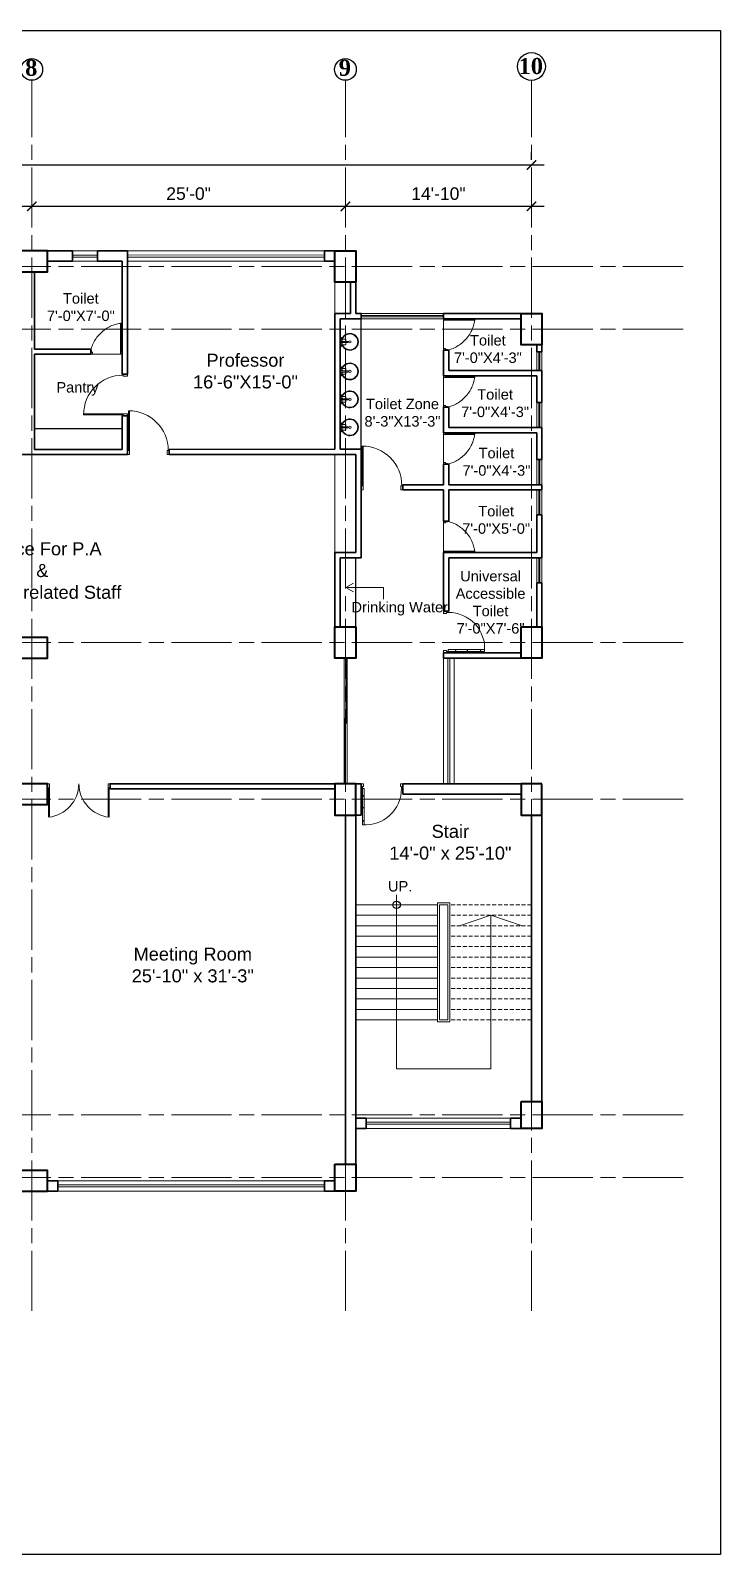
# Model space of a CAD drawing. Header units: inches. Extents: x -12 to 20935469, y -1604 to 24729220.
# Drawn here: x 20865537 to 20866197, y 24716552 to 24718011 of the extents above; entities that cross this region are included whole.
import ezdxf

# ---------------------------------------------------------------- set-up
doc = ezdxf.new("R2010")
doc.units = ezdxf.units.IN
doc.header["$LTSCALE"] = 0.03
doc.header["$MEASUREMENT"] = 0
doc.header["$PDMODE"] = 32
doc.header["$PDSIZE"] = 15
doc.linetypes.add('ACAD_ISO08W100', pattern=[36, 24, -3, 6, -3])
doc.linetypes.add('DASHED2', pattern=[0.375, 0.25, -0.125])
for name, color, linetype, lineweight in [('column', 1, 'Continuous', 40), ('Dim Line', 252, 'Continuous', 13), ('Door', 7, 'Continuous', 18), ('Gas', 21, 'Continuous', 5), ('Glass Line', 252, 'Continuous', 9), ('Grid Line', 252, 'Continuous', 18), ('Hatch', 253, 'Continuous', 15), ('Main Wall', 7, 'Continuous', 30), ('RAIL', 23, 'Continuous', 13), ('STAIR', 46, 'Continuous', 15), ('TOILET FIXTURE', 142, 'Continuous', 5), ('wind.', 150, 'Continuous', 20)]:
    doc.layers.add(name, color=color, linetype=linetype, lineweight=lineweight)
doc.layers.add('FUR', color=251, linetype='Continuous')
doc.layers.add('TEXT', color=7, linetype='Continuous')
doc.styles.add('2', font='swisscl.ttf')
doc.styles.add('RomanS', font='arial.ttf', dxfattribs={"height": 12})
doc.styles.get("Standard").update_dxf_attribs({"font": 'timesbd.ttf'})
doc.dimstyles.new('Aec_Arch_I', dxfattribs={"dimscale": 96, "dimtxt": 12, "dimasz": 0.09375, "dimexe": 0.125, "dimexo": 0.125, "dimgap": 0.0625, "dimtad": 1, "dimdec": 0, "dimzin": 3, "dimdsep": 46, "dimlunit": 4, "dimtxsty": 'RomanS', "dimblk1": 'ARCHTICK', "dimblk2": 'ARCHTICK', "dimsah": 1, "dimcen": 0.09375, "dimdle": 0.125, "dimadec": 0, "dimazin": 0, "dimtfac": 0.75, "dimtdec": 0, "dimtmove": 2, "dimatfit": 3, "dimldrblk": 'ARCHTICK', "dimfxl": 1, "dimfrac": 1, "dimtolj": 1, "dimtzin": 0, "dimarcsym": 0})

# ---------------------------------------------------------------- blocks, each defined once
blk = doc.blocks.new('_ArchTick')
at = {"color": 0, "linetype": 'ByBlock', "lineweight": 35, "const_width": 0.15}
blk.add_lwpolyline([(-0.5, -0.5), (0.5, 0.5)], dxfattribs=at)
blk = doc.blocks.new('*D23')
at = {"layer": 'Defpoints', "color": 0, "transparency": 16777216}
for p in [(20832166.8, 24724578.2), (20832473.8, 24724578.2), (20832473.8, 24724578.2)]:
    blk.add_point(p, dxfattribs=at)
at = {"layer": 'Dim Line', "color": 0, "lineweight": -2, "transparency": 16777216}
for p, q in [((20832154.8, 24724578.2), (20832485.8, 24724578.2)), ((20832166.8, 24724566.2), (20832166.8, 24724566.2)), ((20832473.8, 24724566.2), (20832473.8, 24724566.2))]:
    blk.add_line(p, q, dxfattribs=at)
at = {"layer": 'Dim Line', "color": 0, "lineweight": -2, "transparency": 16777216, "xscale": 9, "yscale": 9, "zscale": 9, "rotation": 180}
blk.add_blockref('_ArchTick', (20832166.8, 24724578.2), dxfattribs=at)
at = {"layer": 'Dim Line', "color": 0, "lineweight": -2, "transparency": 16777216, "xscale": 9, "yscale": 9, "zscale": 9}
blk.add_blockref('_ArchTick', (20832473.8, 24724578.2), dxfattribs=at)
at = {"layer": 'Dim Line', "color": 0, "transparency": 16777216, "insert": (20832320.3, 24724590.3), "char_height": 12, "attachment_point": 5, "style": 'RomanS'}
blk.add_mtext('\\A1;25\'-7"', dxfattribs=at)
blk = doc.blocks.new('*D10')
at = {"layer": 'Defpoints', "color": 0, "transparency": 16777216}
for p in [(20832473.8, 24724578.2), (20832773.8, 24724578.2), (20832773.8, 24724578.2)]:
    blk.add_point(p, dxfattribs=at)
at = {"layer": 'Dim Line', "color": 0, "lineweight": -2, "transparency": 16777216}
blk.add_line((20832461.8, 24724578.2), (20832785.8, 24724578.2), dxfattribs=at)
at = {"layer": 'Dim Line', "color": 0, "lineweight": -2, "transparency": 16777216, "xscale": 9, "yscale": 9, "zscale": 9, "rotation": 180}
blk.add_blockref('_ArchTick', (20832473.8, 24724578.2), dxfattribs=at)
at = {"layer": 'Dim Line', "color": 0, "lineweight": -2, "transparency": 16777216, "xscale": 9, "yscale": 9, "zscale": 9}
blk.add_blockref('_ArchTick', (20832773.8, 24724578.2), dxfattribs=at)
at = {"layer": 'Dim Line', "color": 0, "transparency": 16777216, "insert": (20832623.8, 24724590.3), "char_height": 12, "attachment_point": 5, "style": 'RomanS'}
blk.add_mtext('\\A1;25\'-0"', dxfattribs=at)
blk = doc.blocks.new('*D11')
at = {"layer": 'Defpoints', "color": 0, "transparency": 16777216}
for p in [(20832773.8, 24724578.2), (20832951.8, 24724578.2), (20832951.8, 24724578.2)]:
    blk.add_point(p, dxfattribs=at)
at = {"layer": 'Dim Line', "color": 0, "lineweight": -2, "transparency": 16777216}
for p, q in [((20832761.8, 24724578.2), (20832963.8, 24724578.2)), ((20832951.8, 24724566.2), (20832951.8, 24724566.2))]:
    blk.add_line(p, q, dxfattribs=at)
at = {"layer": 'Dim Line', "color": 0, "lineweight": -2, "transparency": 16777216, "xscale": 9, "yscale": 9, "zscale": 9, "rotation": 180}
blk.add_blockref('_ArchTick', (20832773.8, 24724578.2), dxfattribs=at)
at = {"layer": 'Dim Line', "color": 0, "lineweight": -2, "transparency": 16777216, "xscale": 9, "yscale": 9, "zscale": 9}
blk.add_blockref('_ArchTick', (20832951.8, 24724578.2), dxfattribs=at)
at = {"layer": 'Dim Line', "color": 0, "transparency": 16777216, "insert": (20832862.8, 24724590.3), "char_height": 12, "attachment_point": 5, "style": 'RomanS'}
blk.add_mtext('\\A1;14\'-10"', dxfattribs=at)
blk = doc.blocks.new('*D13')
at = {"layer": 'Defpoints', "color": 0, "transparency": 16777216}
for p in [(20830948.3, 24724610.7), (20832951.8, 24724617.8), (20832951.8, 24724610.7)]:
    blk.add_point(p, dxfattribs=at)
at = {"layer": 'Dim Line', "color": 0, "lineweight": -2, "transparency": 16777216}
for p, q in [((20830948.3, 24724622.7), (20830948.3, 24724629.8)), ((20832951.8, 24724622.7), (20832951.8, 24724629.8)), ((20830936.3, 24724617.8), (20832963.8, 24724617.8))]:
    blk.add_line(p, q, dxfattribs=at)
at = {"layer": 'Dim Line', "color": 0, "lineweight": -2, "transparency": 16777216, "xscale": 9, "yscale": 9, "zscale": 9, "rotation": 180}
blk.add_blockref('_ArchTick', (20830948.3, 24724617.8), dxfattribs=at)
at = {"layer": 'Dim Line', "color": 0, "lineweight": -2, "transparency": 16777216, "xscale": 9, "yscale": 9, "zscale": 9}
blk.add_blockref('_ArchTick', (20832951.8, 24724617.8), dxfattribs=at)
at = {"layer": 'Dim Line', "color": 0, "transparency": 16777216, "insert": (20831950, 24724629.9), "char_height": 12, "attachment_point": 5, "style": 'RomanS'}
blk.add_mtext('\\A1;166\'-11"', dxfattribs=at)
blk = doc.blocks.new('Door_45')
at = {"layer": 'Door'}
for p, q in [((1.5, 5), (1.5, 44)), ((1.5, 40), (2.2, 40)), ((2.2, 40), (2.2, 39.5)), ((2.2, 39.5), (2.7, 39.5)), ((2.7, 39.5), (2.7, 40)), ((2.7, 40), (3.5, 40)), ((3.5, 44), (3.5, 5)), ((1.5, 25.8), (2.2, 25.8)), ((2.2, 25.8), (2.2, 25.3)), ((2.2, 25.3), (2.7, 25.3)), ((2.7, 25.8), (3.5, 25.8)), ((2.7, 25.3), (2.7, 25.8)), ((0, 0), (0, 5)), ((0, 5), (1.5, 5)), ((1.5, 12.6), (2.2, 12.6)), ((3.5, 5), (1.5, 5)), ((1.5, 5), (1.5, 3)), ((1.5, 3), (2.5, 3)), ((2.2, 12.6), (2.2, 13.1)), ((2.2, 13.1), (2.7, 13.1)), ((2.5, 3), (2.5, 0)), ((2.7, 13.1), (2.7, 12.6)), ((2.7, 12.6), (3.5, 12.6)), ((42.5, 3), (42.5, 0)), ((43.5, 3), (42.5, 3)), ((45, 5), (43.5, 5)), ((43.5, 5), (43.5, 3)), ((45, 0), (45, 5)), ((2.5, 0), (0, 0)), ((42.5, 0), (45, 0))]:
    blk.add_line(p, q, dxfattribs=at)
blk.add_arc((4.7, 5.3), 38.8, 359.6233, 94.6685, dxfattribs=at)
blk = doc.blocks.new('sssss-flat-876')
at = {"layer": 'Door', "linetype": 'Continuous', "ltscale": 3}
blk.add_line((3666.5, 84027.2), (3666.5, 84055.7), dxfattribs=at)
at = {"layer": 'Door', "linetype": 'Continuous', "ltscale": 3, "extrusion": (-7.21527e-09, -3.35624e-18, 1), "elevation": 0}
for points in [[(3666.5, 84057.2), (3666.5, 84055.7), (3668.4, 84055.7), (3668.4, 84056.5), (3670.2, 84056.5), (3670.2, 84057.2)], [(3668.4, 84055.7), (3696.2, 84055.7), (3696.2, 84056.5), (3668.4, 84056.5)]]:
    blk.add_lwpolyline(points, close=True, dxfattribs=at)
at = {"layer": 'Door', "linetype": 'Continuous', "ltscale": 3, "flags": 128}
blk.add_lwpolyline([(3670.2, 84027.2, 0.04096), (3675.5, 84028.9, 0.082496), (3684.9, 84034.8, 0.052187), (3689.7, 84040, 0.043988), (3692.9, 84045, 0.036571), (3694.8, 84049.6, 0.034751), (3695.9, 84054.2, 0.011435), (3696.2, 84055.7)], format="xyb", dxfattribs=at)
at = {"layer": 'Door', "linetype": 'Continuous', "ltscale": 3}
blk.add_lwpolyline([(3666.5, 84027.2), (3666.5, 84028.7), (3668.4, 84028.7), (3668.4, 84027.9), (3670.2, 84027.9), (3670.2, 84027.2)], close=True, dxfattribs=at)
blk = doc.blocks.new('$D40')
at = {"layer": 'Door'}
for p, q in [((1, 4), (1, 42)), ((2, 0), (2, 42)), ((1, 5), (0, 5)), ((2, 0), (0, 0)), ((2, 4), (1, 4)), ((39, 4), (38, 4)), ((38, 4), (38, 0)), ((40, 0), (38, 0)), ((40, 5), (39, 5)), ((39, 5), (39, 4))]:
    blk.add_line(p, q, dxfattribs=at)
blk.add_arc((1, 4), 38, 0, 90, dxfattribs=at)
blk = doc.blocks.new('A$C36295410')
at = {"layer": 'Door'}
for p, q in [((1, 4), (1, 32)), ((2, 0), (2, 32)), ((58, 0), (58, 32)), ((59, 4), (59, 32)), ((1, 5), (0, 5)), ((2, 4), (1, 4)), ((58, 4), (59, 4)), ((59, 5), (60, 5)), ((2, 0), (0, 0)), ((58, 0), (60, 0))]:
    blk.add_line(p, q, dxfattribs=at)
for centre, start, end in [((-2.5, -0.3), 0.5906, 83.7783), ((62.5, -0.3), 96.2217, 179.4094)]:
    blk.add_arc(centre, 32.5, start, end, dxfattribs=at)
blk = doc.blocks.new('7-flat-72')
at = {"layer": 'Glass Line', "color": 8, "ltscale": 20}
for p, q in [((-64478.7, 376960.5), (-64480.3, 376960.5)), ((-64480.3, 376959.5), (-64480.3, 376960.5)), ((-64480.3, 376959.5), (-64480.3, 376960.5)), ((-64478.7, 376959.5), (-64480.3, 376959.5)), ((-64480.3, 376959.1), (-64480.3, 376959.4)), ((-64478.7, 376959.4), (-64480.3, 376959.4)), ((-64478.7, 376959.1), (-64480.3, 376959.1)), ((-64480.2, 376959.4), (-64480.2, 376959.5)), ((-64480.1, 376959.5), (-64480.1, 376960.5)), ((-64479.9, 376959.5), (-64479.9, 376960.5)), ((-64479.5, 376959.5), (-64479.5, 376960.5)), ((-64479.1, 376959.5), (-64479.1, 376960.5)), ((-64478.9, 376959.5), (-64478.9, 376960.5)), ((-64478.9, 376959.4), (-64478.9, 376959.5)), ((-64478.8, 376959.5), (-64478.8, 376960.5)), ((-64478.7, 376959.5), (-64478.7, 376960.5)), ((-64478.7, 376959.1), (-64478.7, 376959.4)), ((-64475.1, 376959.4), (-64476.9, 376959.4)), ((-64476.9, 376959.1), (-64476.9, 376959.4)), ((-64475.1, 376959.1), (-64476.9, 376959.1)), ((-64476.6, 376959.4), (-64476.6, 376966.6)), ((-64475.5, 376966.6), (-64476.6, 376966.6)), ((-64475.5, 376959.4), (-64475.5, 376966.6)), ((-64475.1, 376959.1), (-64475.1, 376959.4)), ((-64473.3, 376960.5), (-64471.7, 376960.5)), ((-64473.3, 376959.5), (-64473.3, 376960.5)), ((-64473.3, 376959.5), (-64473.3, 376960.5)), ((-64473.3, 376959.5), (-64471.7, 376959.5)), ((-64473.3, 376959.1), (-64473.3, 376959.4)), ((-64473.3, 376959.4), (-64471.7, 376959.4)), ((-64473.3, 376959.1), (-64471.7, 376959.1)), ((-64473.1, 376959.5), (-64473.1, 376960.5)), ((-64473.1, 376959.4), (-64473.1, 376959.5)), ((-64472.9, 376959.5), (-64472.9, 376960.5)), ((-64472.5, 376959.5), (-64472.5, 376960.5)), ((-64472.1, 376959.5), (-64472.1, 376960.5)), ((-64471.9, 376959.5), (-64471.9, 376960.5)), ((-64471.9, 376959.4), (-64471.9, 376959.5)), ((-64471.8, 376959.5), (-64471.8, 376960.5)), ((-64471.7, 376959.5), (-64471.7, 376960.5)), ((-64471.7, 376959.1), (-64471.7, 376959.4))]:
    blk.add_line(p, q, dxfattribs=at)
blk.add_circle((-64476, 376968.4, 0), 1.08, dxfattribs=at)
for radius, start, end in [(8.1, 273.8334, 266.1883), (7.55, 274.115, 265.9068)]:
    blk.add_arc((-64476, 376968.4, 0), radius, start, end, dxfattribs=at)
blk = doc.blocks.new('SFSFSFS-flat-72')
at = {"layer": 'TOILET FIXTURE', "ltscale": 0.2}
blk.add_lwpolyline([(-3918.5, -3608.1), (-3918.5, -3602.7), (-3923.9, -3602.7), (-3923.9, -3608.1)], close=True, dxfattribs=at)
at = {"layer": 'TOILET FIXTURE', "ltscale": 20}
blk.add_blockref('7-flat-72', (60554.8, -380567.2), dxfattribs=at)
blk = doc.blocks.new('fff')
at = {"layer": 'Grid Line', "color": 252, "linetype": 'ACAD_ISO08W100', "lineweight": 9, "ltscale": 80, "true_color": 0x939598}
for p, q in [((20832473.8, 24723521.1), (20832473.8, 24724698.8)), ((20832773.8, 24723521.1), (20832773.8, 24724698.8)), ((20832951.8, 24723521.1), (20832951.8, 24724698.8)), ((20833096.9, 24724520.6), (20830726.1, 24724520.6)), ((20833096.9, 24724460.6), (20830726.1, 24724460.6)), ((20833096.9, 24724160.7), (20830726.1, 24724160.7)), ((20833096.9, 24724010.7), (20830726.1, 24724010.7)), ((20833096.9, 24723708.7), (20830726.1, 24723708.7)), ((20833096.9, 24723648.8), (20830726.1, 24723648.8))]:
    blk.add_line(p, q, dxfattribs=at)
at = {"layer": 'Dim Line'}
for base, p1, p2, picture, middle in [((20832951.7523, 24724617.8128), (20830948.3088, 24724610.7482), (20832951.7523, 24724610.7482), '*D13', (20831950.0306, 24724629.9397)), ((20832473.8, 24724578.2), (20832166.8, 24724578.2), (20832473.8, 24724578.2), '*D23', (20832320.3, 24724590.3)), ((20832773.8, 24724578.2), (20832473.8, 24724578.2), (20832773.8, 24724578.2), '*D10', (20832623.8, 24724590.3)), ((20832951.8, 24724578.2), (20832773.8, 24724578.2), (20832951.8, 24724578.2), '*D11', (20832862.8, 24724590.3))]:
    dim = blk.add_linear_dim(base=base, p1=p1, p2=p2, dimstyle='Aec_Arch_I', dxfattribs=at)
    dim.commit()
    dim.dimension.update_dxf_attribs({"geometry": picture, "text_midpoint": middle})

msp = doc.modelspace()

# ---------------------------------------------------------------- linework, layer by layer
for p, q in [((20865853, 24717609.8), (20865853, 24717734.7)), ((20866026, 24717739.7), (20866026, 24717739.7)), ((20865540.5, 24717629.7), (20865624.5, 24717629.7)), ((20865848, 24717439.8), (20865848, 24717505.9)), ((20865937, 24717415), (20865932, 24717415))]:
    msp.add_line(p, q)
msp.add_circle((20865887, 24717173.8), 3.61)
at = {"layer": 'column', "lineweight": 40, "ltscale": 20}
for points in [[(20865523, 24717799.7), (20865523, 24717779.7), (20865553, 24717779.7), (20865553, 24717799.7)], [(20865828, 24717799.7), (20865848, 24717799.7), (20865848, 24717769.7), (20865828, 24717769.7)], [(20866006, 24717739.7), (20866026, 24717739.7), (20866026, 24717709.7), (20866006, 24717709.7)], [(20865828, 24717439.8), (20865848, 24717439.8), (20865848, 24717409.8), (20865828, 24717409.8)], [(20866006, 24717439.8), (20866026, 24717439.8), (20866026, 24717409.8), (20866006, 24717409.8)], [(20865523, 24717429.8), (20865523, 24717409.8), (20865553, 24717409.8), (20865553, 24717429.8)], [(20865523, 24717289.7), (20865523, 24717269.7), (20865553, 24717269.7), (20865553, 24717289.7)], [(20865848, 24717289.7), (20865828, 24717289.7), (20865828, 24717259.7), (20865848, 24717259.7)], [(20866026, 24717289.7), (20866006, 24717289.7), (20866006, 24717259.7), (20866026, 24717259.7)], [(20866006, 24716985.7), (20866026, 24716985.7), (20866026, 24716959.7), (20866006, 24716959.7)], [(20865828, 24716925.7), (20865848, 24716925.7), (20865848, 24716899.7), (20865828, 24716899.7)], [(20865523, 24716919.7), (20865523, 24716899.7), (20865553, 24716899.7), (20865553, 24716919.7)]]:
    msp.add_lwpolyline(points, close=True, dxfattribs=at)
at = {"layer": 'Defpoints'}
msp.add_lwpolyline([(20863758, 24718010.6), (20866196.8, 24718010.6), (20866196.8, 24716552.1), (20863758, 24716552.1)], close=True, dxfattribs=at)
at = {"layer": 'Gas', "color": 0, "lineweight": 5}
for points in [[(20865926, 24717175.8), (20865938, 24717175.8), (20865938, 24717061.8), (20865926, 24717061.8)], [(20865928, 24717173.8), (20865936, 24717173.8), (20865936, 24717063.8), (20865928, 24717063.8)]]:
    msp.add_lwpolyline(points, close=True, dxfattribs=at)
at = {"layer": 'Hatch'}
msp.add_line((20865828, 24717739.7), (20865828, 24717769.7), dxfattribs=at)
at = {"layer": 'Hatch', "lineweight": 5}
msp.add_line((20865828, 24717510.9), (20865828, 24717604.8), dxfattribs=at)
at = {"layer": 'Main Wall', "lineweight": 30}
for p, q in [((20865576.8, 24717799.7), (20865553, 24717799.7)), ((20865576.8, 24717789.7), (20865576.8, 24717799.7)), ((20865629.5, 24717799.7), (20865600.8, 24717799.7)), ((20865600.8, 24717789.7), (20865600.8, 24717799.7)), ((20865629.5, 24717799.7), (20865629.5, 24717681.7)), ((20865818, 24717799.7), (20865828, 24717799.7)), ((20865818, 24717789.7), (20865818, 24717799.7)), ((20865576.8, 24717789.7), (20865553, 24717789.7)), ((20865624.5, 24717789.7), (20865600.8, 24717789.7)), ((20865624.5, 24717789.7), (20865624.5, 24717681.7)), ((20865828, 24717789.7), (20865818, 24717789.7)), ((20865540.5, 24717705.7), (20865540.5, 24717779.7)), ((20865843, 24717739.7), (20865843, 24717769.7)), ((20865848, 24717739.7), (20865848, 24717769.7)), ((20865828, 24717609.8), (20865828, 24717739.7)), ((20865843, 24717739.7), (20865828, 24717739.7)), ((20865833, 24717609.8), (20865833, 24717734.7)), ((20865853, 24717734.7), (20865833, 24717734.7)), ((20865853, 24717739.7), (20865848, 24717739.7)), ((20865853, 24717734.7), (20865853, 24717739.7)), ((20866006, 24717739.7), (20865932, 24717739.7)), ((20865932, 24717734.7), (20865932, 24717739.7)), ((20866006, 24717734.7), (20865932, 24717734.7)), ((20865540.5, 24717705.7), (20865594.5, 24717705.7)), ((20865540.5, 24717700.7), (20865594.5, 24717700.7)), ((20865540.5, 24717609.7), (20865540.5, 24717700.7)), ((20865594.5, 24717705.7), (20865594.5, 24717700.7)), ((20865937, 24717704.7), (20865932, 24717704.7)), ((20865937, 24717704.7), (20865937, 24717685.1)), ((20866026, 24717703.1), (20866026, 24717709.7)), ((20865937, 24717685.1), (20866026, 24717685.1)), ((20866026, 24717654.5), (20866026, 24717685.1)), ((20865624.5, 24717681.7), (20865629.5, 24717681.7)), ((20865932, 24717680.1), (20866021, 24717680.1)), ((20865624.5, 24717609.7), (20865624.5, 24717641.7)), ((20865624.5, 24717641.7), (20865629.5, 24717641.7)), ((20865629.5, 24717641.7), (20865629.5, 24717604.7)), ((20865932, 24717650.1), (20865937, 24717650.1)), ((20865937, 24717650.1), (20865937, 24717630.5)), ((20865932, 24717625.5), (20866021, 24717625.5)), ((20865937, 24717630.5), (20866026, 24717630.5)), ((20866021, 24717625.5), (20866021, 24717599.9)), ((20866026, 24717599.9), (20866026, 24717630.5)), ((20865540.5, 24717609.7), (20865624.5, 24717609.7)), ((20865669.5, 24717609.7), (20865828, 24717609.8)), ((20865669.5, 24717604.7), (20865669.5, 24717609.7)), ((20865833, 24717609.8), (20865853, 24717609.8)), ((20865853, 24717575.9), (20865853, 24717609.8)), ((20865629.5, 24717604.7), (20865446.5, 24717604.7)), ((20865669.5, 24717604.7), (20865848, 24717604.8)), ((20865848, 24717510.9), (20865848, 24717604.8)), ((20865932, 24717595.5), (20865937, 24717595.5)), ((20866026, 24717599.9), (20866021, 24717599.9)), ((20865853, 24717505.9), (20865853, 24717575.9)), ((20865893, 24717570.9), (20865893, 24717575.9)), ((20865893, 24717570.9), (20865932, 24717570.9)), ((20865932, 24717540.9), (20865932, 24717570.9)), ((20866026, 24717575.9), (20865937, 24717575.9)), ((20865937, 24717570.9), (20866026, 24717570.9)), ((20865937, 24717540.9), (20865937, 24717570.9)), ((20866026, 24717570.9), (20866026, 24717575.9)), ((20865932, 24717540.9), (20865937, 24717540.9)), ((20866021, 24717546.9), (20866026, 24717546.9)), ((20866021, 24717546.9), (20866021, 24717510.9)), ((20866026, 24717505.9), (20866026, 24717546.9)), ((20865828, 24717439.8), (20865828, 24717510.9)), ((20865848, 24717510.9), (20865828, 24717510.9)), ((20865932, 24717455), (20865932, 24717510.9)), ((20865932, 24717510.9), (20866021, 24717510.9)), ((20865833, 24717439.8), (20865833, 24717505.9)), ((20865853, 24717505.9), (20865833, 24717505.9)), ((20865937, 24717455), (20865937, 24717505.9)), ((20865937, 24717505.9), (20866026, 24717505.9)), ((20866021, 24717481.9), (20866021, 24717439.8)), ((20866021, 24717481.9), (20866026, 24717481.9)), ((20866026, 24717439.8), (20866026, 24717481.9)), ((20865932, 24717455), (20865937, 24717455)), ((20865932, 24717415), (20866006, 24717415)), ((20865932, 24717415), (20865932, 24717410)), ((20865932, 24717410), (20866006, 24717410)), ((20865828, 24717289.7), (20865613, 24717289.7)), ((20865613, 24717289.7), (20865613, 24717284.7)), ((20865828, 24717289.7), (20865828, 24717284.7)), ((20865838, 24717289.7), (20865848, 24717289.7)), ((20865853, 24717289.7), (20865848, 24717289.7)), ((20865853, 24717259.7), (20865853, 24717289.7)), ((20865893, 24717289.7), (20866006, 24717289.7)), ((20865893, 24717289.7), (20865893, 24717279.7)), ((20865828, 24717284.7), (20865613, 24717284.7)), ((20865893, 24717279.7), (20866006, 24717279.7)), ((20865838, 24716925.7), (20865838, 24717259.7)), ((20865848, 24716925.7), (20865848, 24717259.7)), ((20865848, 24717259.7), (20865853, 24717259.7)), ((20866016, 24717259.7), (20866016, 24716985.7)), ((20866026, 24717259.7), (20866026, 24716985.7)), ((20865858, 24716969.8), (20865858, 24716959.8))]:
    msp.add_line(p, q, dxfattribs=at)
for points in [[(20865932, 24717704.7), (20865932, 24717680.1)], [(20866021, 24717709.7), (20866021, 24717703.1)], [(20866021, 24717703.1), (20866026, 24717703.1)], [(20866021, 24717680.1), (20866021, 24717654.5)], [(20866021, 24717654.5), (20866026, 24717654.5)], [(20865932, 24717650.1), (20865932, 24717625.5)], [(20865932, 24717595.5), (20865932, 24717575.9)], [(20865937, 24717595.5), (20865937, 24717575.9)], [(20865932, 24717575.9), (20865893, 24717575.9)], [(20865858, 24716959.8), (20865848, 24716959.8), (20865848, 24716969.8), (20865858, 24716969.8)], [(20866006, 24716959.8), (20865996, 24716959.8), (20865996, 24716969.8), (20866006, 24716969.8)], [(20865553, 24716909.8), (20865563, 24716909.8), (20865563, 24716899.8), (20865553, 24716899.8)], [(20865828, 24716899.8), (20865818, 24716899.8), (20865818, 24716909.8), (20865828, 24716909.8)]]:
    msp.add_lwpolyline(points, dxfattribs=at)
at = {"layer": 'RAIL', "lineweight": 9}
for p, q in [((20865887, 24717183.5), (20865887, 24717016.8)), ((20865947, 24717153.8), (20865977, 24717163.8)), ((20865977, 24717016.8), (20865977, 24717163.8)), ((20865977, 24717163.8), (20866007, 24717153.8)), ((20865848, 24717153.8), (20865926, 24717153.8)), ((20865887, 24717016.8), (20865977, 24717016.8))]:
    msp.add_line(p, q, dxfattribs=at)
at = {"layer": 'STAIR', "color": 253, "lineweight": 5}
for p, q in [((20865838.4, 24717477.5), (20865845.7, 24717481.6)), ((20865838.4, 24717477.5), (20865874.6, 24717477.5)), ((20865838.4, 24717477.5), (20865845.7, 24717473.5)), ((20865874.6, 24717477.5), (20865874.6, 24717466.3))]:
    msp.add_line(p, q, dxfattribs=at)
at = {"layer": 'STAIR', "color": 32, "lineweight": 5}
for p, q in [((20865926, 24717173.8), (20865848, 24717173.8)), ((20865926, 24717163.8), (20865848, 24717163.8)), ((20865908, 24717153.8), (20865848, 24717153.8)), ((20865926, 24717143.8), (20865848, 24717143.8)), ((20865926, 24717133.8), (20865848, 24717133.8)), ((20865926, 24717123.8), (20865848, 24717123.8)), ((20865926, 24717113.8), (20865848, 24717113.8)), ((20865926, 24717103.8), (20865848, 24717103.8)), ((20865926, 24717093.8), (20865848, 24717093.8)), ((20865926, 24717083.8), (20865848, 24717083.8)), ((20865926, 24717073.8), (20865848, 24717073.8)), ((20865926, 24717063.8), (20865848, 24717063.8))]:
    msp.add_line(p, q, dxfattribs=at)
at = {"layer": 'STAIR', "color": 32, "linetype": 'DASHED2', "lineweight": 5, "ltscale": 500}
for p, q in [((20866016, 24717173.8), (20865938, 24717173.8)), ((20866016, 24717163.8), (20865938, 24717163.8)), ((20866016, 24717153.8), (20865938, 24717153.8)), ((20866016, 24717143.8), (20865938, 24717143.8)), ((20866016, 24717133.8), (20865938, 24717133.8)), ((20866016, 24717123.8), (20865938, 24717123.8)), ((20866016, 24717113.8), (20865938, 24717113.8)), ((20866016, 24717103.8), (20865938, 24717103.8)), ((20866016, 24717093.8), (20865938, 24717093.8)), ((20866016, 24717083.8), (20865938, 24717083.8)), ((20866016, 24717073.8), (20865938, 24717073.8)), ((20866016, 24717063.8), (20865938, 24717063.8))]:
    msp.add_line(p, q, dxfattribs=at)
at = {"layer": 'TEXT'}
for centre, radius in [((20866016, 24717976.1), 13.3), ((20865538, 24717973.3), 10.4), ((20865838, 24717973.3), 10.4)]:
    msp.add_circle(centre, radius, dxfattribs=at)
at = {"layer": 'wind.', "lineweight": 5}
for p, q in [((20865576.8, 24717799.7), (20865600.8, 24717799.7)), ((20865629.5, 24717799.7), (20865818, 24717799.7)), ((20865576.8, 24717795.7), (20865600.8, 24717795.7)), ((20865576.8, 24717793.7), (20865600.8, 24717793.7)), ((20865576.8, 24717789.7), (20865600.8, 24717789.7)), ((20865629.5, 24717795.7), (20865818, 24717795.8)), ((20865629.5, 24717793.7), (20865818, 24717793.8)), ((20865629.5, 24717789.7), (20865818, 24717789.7)), ((20865932, 24717739.7), (20865853, 24717739.7)), ((20865932, 24717737.7), (20865853, 24717737.7)), ((20865932, 24717736.7), (20865853, 24717736.7)), ((20865932, 24717734.7), (20865853, 24717734.7)), ((20866021, 24717685.1), (20866021, 24717703.1)), ((20866023, 24717685.1), (20866023, 24717703.1)), ((20866024, 24717685.1), (20866024, 24717703.1)), ((20866026, 24717685.1), (20866026, 24717703.1)), ((20866021, 24717630.5), (20866021, 24717654.5)), ((20866023, 24717630.5), (20866023, 24717654.5)), ((20866024, 24717630.5), (20866024, 24717654.5)), ((20866026, 24717630.5), (20866026, 24717654.5)), ((20866021, 24717575.9), (20866021, 24717599.9)), ((20866023, 24717575.9), (20866023, 24717599.9)), ((20866024, 24717575.9), (20866024, 24717599.9)), ((20866026, 24717575.9), (20866026, 24717599.9)), ((20866021, 24717546.9), (20866021, 24717570.9)), ((20866023, 24717546.9), (20866023, 24717570.9)), ((20866024, 24717546.9), (20866024, 24717570.9)), ((20866026, 24717546.9), (20866026, 24717570.9)), ((20866021, 24717481.9), (20866021, 24717505.9)), ((20866023, 24717481.9), (20866023, 24717505.9)), ((20866024, 24717481.9), (20866024, 24717505.9)), ((20866026, 24717481.9), (20866026, 24717505.9)), ((20865932, 24717289.7), (20865932, 24717409.8)), ((20865936, 24717289.7), (20865936, 24717409.8)), ((20865938, 24717289.7), (20865938, 24717409.8)), ((20865942, 24717289.7), (20865942, 24717409.8)), ((20865996, 24716969.8), (20865858, 24716969.8)), ((20865996, 24716965.8), (20865858, 24716965.8)), ((20865996, 24716963.8), (20865858, 24716963.8)), ((20865996, 24716959.8), (20865858, 24716959.8)), ((20865563, 24716909.8), (20865818, 24716909.8)), ((20865563, 24716905.8), (20865818, 24716905.8)), ((20865563, 24716905.8), (20865818, 24716905.8)), ((20865563, 24716903.8), (20865818, 24716903.8)), ((20865563, 24716903.8), (20865818, 24716903.8)), ((20865563, 24716899.8), (20865818, 24716899.8))]:
    msp.add_line(p, q, dxfattribs=at)
at = {"layer": 'wind.'}
for p, q in [((20865836.8, 24717289.7), (20865836.8, 24717409.8)), ((20865839.8, 24717289.7), (20865839.8, 24717409.8))]:
    msp.add_line(p, q, dxfattribs=at)
for points in [[(20865839.4, 24717409.4), (20865839.4, 24717347.6), (20865838.5, 24717347.6), (20865838.5, 24717409.4)], [(20865838.2, 24717290.2), (20865838.2, 24717352), (20865837.2, 24717352), (20865837.2, 24717290.2)]]:
    msp.add_lwpolyline(points, close=True, dxfattribs=at)

# ---------------------------------------------------------------- block references
msp.add_blockref('fff', (33064.2, -6735.9))
at = {"layer": 'Door', "ltscale": 20}
for p in [(20862265.5, 24633677.5), (20862265.5, 24633622.9), (20862265.5, 24633568.3)]:
    msp.add_blockref('sssss-flat-876', p, dxfattribs=at)
at = {"layer": 'Door'}
msp.add_blockref('$D40', (20865853, 24717570.9), dxfattribs=at)
at = {"layer": 'Door', "ltscale": 20, "xscale": -1, "rotation": 180}
msp.add_blockref('sssss-flat-876', (20862265.5, 24801568.1), dxfattribs=at)
at = {"layer": 'Door', "color": 250, "ltscale": 20, "xscale": -0.8888888888759539, "yscale": 0.8888888888759539, "zscale": 0.8888888888759539}
for p, rotation in [((20865932, 24717415), 270), ((20865853, 24717289.6), 180)]:
    msp.add_blockref('Door_45', p, dxfattribs=dict(at, rotation=rotation))
at = {"layer": 'FUR', "xscale": -1, "rotation": 180}
msp.add_blockref('A$C36295410', (20865553, 24717289.7), dxfattribs=at)
at = {"layer": 'Main Wall', "xscale": -1, "rotation": 270}
msp.add_blockref('sssss-flat-876', (20781567.3, 24714034.2), dxfattribs=at)
at = {"layer": 'Main Wall', "rotation": 90.00000000000001}
msp.add_blockref('$D40', (20865629.5, 24717641.7), dxfattribs=at)
at = {"layer": 'Main Wall'}
msp.add_blockref('$D40', (20865629.5, 24717604.7), dxfattribs=at)
at = {"layer": 'TOILET FIXTURE', "ltscale": 20, "xscale": -1, "rotation": 270}
for p in [(20869441.1, 24721633.8), (20869441.1, 24721605.5), (20869441.1, 24721578.8), (20869441.1, 24721552)]:
    msp.add_blockref('SFSFSFS-flat-72', p, dxfattribs=at)

# ---------------------------------------------------------------- texts
at = {"layer": 'TEXT', "char_height": 15.44, "width": 227.458, "attachment_point": 8, "rotation": 0}
for s, insert in [('\\A1;8', (20865537.5, 24717967)), ('\\A1;9', (20865837.5, 24717967)), ('\\A1;10', (20866015.4, 24717968.6))]:
    msp.add_mtext(s, dxfattribs=dict(at, insert=insert))
at = {"layer": 'TEXT', "color": 30, "lineweight": 5, "ltscale": 20, "attachment_point": 2, "style": '2'}
for s, width, gutter_width, insert, char_height in [('{\\fArial|b0|i0|c0|p34;\\C0;Toilet \\P7\'-0"X7\'-0"}', 104.76, 0.5, (20865584.9, 24717759.2), 10), ('{\\fArial|b0|i0|c0|p34;\\C0;Toilet \\P7\'-0"X4\'-3"}', 104.76, 0.5, (20865974.3, 24717719.1), 10), ('\\pxqc;{\\fArial|b0|i0|c0|p34;\\C0; \\PProfessor\\P\\pq*;16\'-6"X15\'-0"}', 95.614, 0.5, (20865742.4, 24717722.1), 12.476), ('\\pxqc;{\\fArial|b0|i0|c0|p34;\\C0; \\PPantry}', 63.513, 0.5, (20865581.7, 24717690.8), 10), ('{\\fArial|b0|i0|c0|p34;\\C0;Toilet Zone\\P8\'-3"X13\'-3"}', 104.76, 0.5, (20865892.6, 24717658.2), 10), ('{\\fArial|b0|i0|c0|p34;\\C0;Toilet \\P7\'-0"X4\'-3"}', 104.76, 0.5, (20865981.2, 24717667.3), 10), ('{\\fArial|b0|i0|c0|p34;\\C0;Toilet \\P7\'-0"X4\'-3"}', 104.76, 0.5, (20865982.5, 24717611.2), 10), ('{\\fArial|b0|i0|c0|p34;\\C0;Toilet \\P7\'-0"X5\'-0"}', 104.76, 0.5, (20865982.2, 24717555.6), 10), ('\\pxqc;{\\fArial|b0|i0|c0|p34;\\C0; \\PSpace For P.A \\P& \\POthers related Staff}', 151.365, 0.5, (20865548.1, 24717541.6), 12.476), ('{\\fArial|b0|i0|c0|p34;\\C0;Universal Accessible Toilet\\P7\'-0"X7\'-6"}', 88.036, 0.35, (20865976.9, 24717493.4), 10), ('\\pxsm1;{\\fArial|b0|i0|c0|p34;\\C0;Drinking Water }', 88.563, 0.282, (20865890, 24717463.7), 10), ('\\pxsm1;{\\fArial|b0|i0|c0|p34;\\C0;Stair\\P14\'-0" x 25\'-10"  }', 148.588, 0.282, (20865938.4, 24717250.4), 12.476), ('{\\fArial|b0|i0|c0|p34;\\C0;UP.}', 104.76, 0.5, (20865890.4, 24717196.6), 10), ('\\pxqc;{\\fArial|b0|i0|c0|p34;\\C0;Meeting Room\\P25\'-10" x 31\'-3" }', 149.27, 0.5, (20865692, 24717132.9), 12.476)]:
    msp.add_mtext_dynamic_manual_height_columns(s, width=width, gutter_width=gutter_width, heights=[0], dxfattribs=dict(at, insert=insert, char_height=char_height))

doc.saveas('drawing.dxf')
